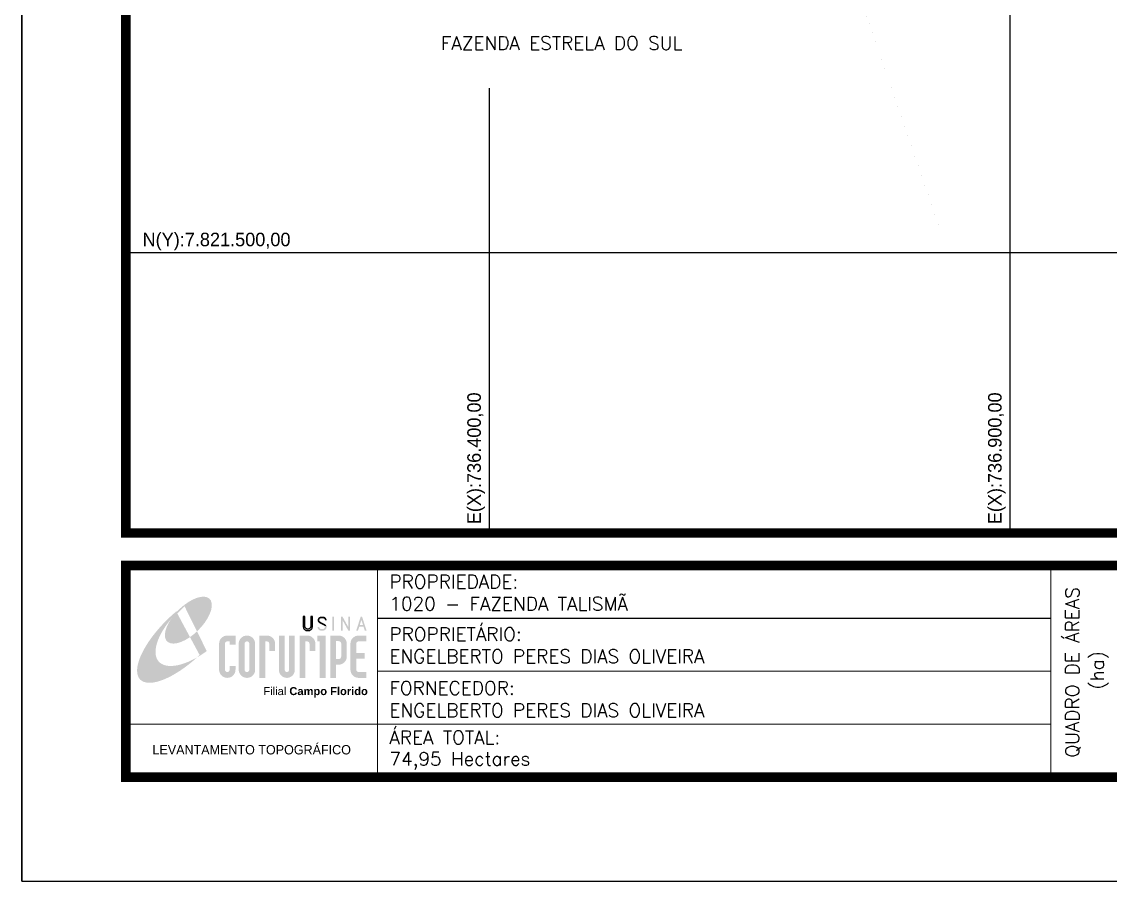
# Model space of a CAD drawing. Extents: x 735951 to 738051, y 7820896 to 7823866.
# Drawn here: x 735951 to 736996, y 7820896 to 7821722 of the extents above; entities that cross this region are included whole.
import ezdxf
from ezdxf.enums import TextEntityAlignment as Align

# ---------------------------------------------------------------- set-up
doc = ezdxf.new("R2010")
doc.units = 0
doc.header["$MEASUREMENT"] = 0
doc.linetypes.add('LIN0', pattern=[0])
for name, color, linetype in [('CERCA', 54, 'CERCA_TopoEVN'), ('MALHA', 8, 'Continuous'), ('MARGEM', 5, 'Continuous'), ('TEXTO CONFRONTANTES', 7, 'Continuous')]:
    doc.layers.add(name, color=color, linetype=linetype)
doc.styles.add('ARIAL', font='arial.ttf')
doc.styles.add('Simplex', font='simplex.shx')
doc.linetypes.add('CERCA_TopoEVN', pattern='A,0.5,-0.2,["X",Standard,S=0.1,R=0,X=-0.1,Y=-0.05],-0.2', length=0.9)

# ---------------------------------------------------------------- blocks, each defined once
blk = doc.blocks.new('A$C78F83FB3')
at = {"layer": 'MARGEM'}
h = blk.add_hatch(color=20, dxfattribs=at)
edge = h.paths.add_edge_path()
edge.add_ellipse((19.49, 23.77), major_axis=(-6.68, -6.67), ratio=0.469426, start_angle=292.7328, end_angle=601.2579)
edge.add_ellipse((22.83, 22.05), major_axis=(12.64, 11.29), ratio=0.457614, start_angle=79.9069, end_angle=107.9139)
edge = h.paths.add_edge_path()
edge.add_ellipse((18.28, 18.7), major_axis=(13.95, 13.59), ratio=0.386848, start_angle=63.9612, end_angle=264.5993)
edge.add_ellipse((22.83, 22.05), major_axis=(12.64, 11.29), ratio=0.457614, start_angle=107.9139, end_angle=245.1182, ccw=False)
edge.add_ellipse((19.49, 23.77), major_axis=(-6.68, -6.67), ratio=0.469426, start_angle=241.2579, end_angle=292.7328, ccw=False)
for color, points in [(20, [(15.46, 26.12), (14.17, 24.81), (14.06, 24.24), (14.39, 23.97), (14.67, 24.54), (19.47, 29.32), (18.48, 28.66), (17.31, 27.78)]), (7, [(58.42, 24.9), (57.9, 24.9), (57.9, 21.73, -0.414214), (57.15, 20.98), (56.84, 20.98, -0.414214), (56.09, 21.73), (56.09, 24.9), (55.57, 24.9), (55.57, 21.73, 0.414214), (56.84, 20.46), (57.15, 20.46, 0.414214), (58.42, 21.73)]), (7, [(61.7, 24.9), (61.23, 24.9, 0.396318), (60.04, 23.78), (60.04, 23.72, 0.151912), (60.39, 22.97), (60.46, 22.92), (62.18, 22), (62.85, 21.83, 0.12407), (62.51, 22.42), (60.75, 23.36, -0.13192), (60.56, 23.77, -0.385578), (61.23, 24.37), (61.7, 24.37, -0.414214), (62.37, 23.7), (62.89, 23.7, 0.414214)]), (7, [(62.37, 23.7), (62.89, 23.7, 0.414214), (61.7, 24.9), (61.23, 24.9, 0.396318), (60.04, 23.78), (60.04, 23.72, 0.151912), (60.39, 22.97), (60.46, 22.92), (62.18, 22), (62.18, 22, -0.131921), (62.37, 21.59, -0.385578), (61.7, 20.98), (61.23, 20.98, -0.414214), (60.56, 21.65), (60.04, 21.65, 0.414214), (61.23, 20.46), (61.7, 20.46, 0.402546), (62.89, 21.61, 0.165292), (62.51, 22.42), (60.75, 23.36, -0.13192), (60.56, 23.77, -0.385578), (61.23, 24.37), (61.7, 24.37, -0.414214)]), (7, [(30.97, 12.46), (29.13, 12.46), (29.13, 8.21, 1), (34.29, 8.21), (34.29, 9.41), (32.45, 9.41), (32.45, 8.21, -1), (30.97, 8.21)])]:
    blk.add_hatch(color=color, dxfattribs=at).paths.add_polyline_path(points)
h = blk.add_hatch(color=7, dxfattribs=at)
h.paths.add_polyline_path([(65.24, 24.9), (64.72, 24.9), (64.72, 20.46), (65.24, 20.46)])
h.paths.add_polyline_path([(67.38, 20.46), (67.9, 20.46), (67.9, 23.74), (69.74, 20.46), (70.23, 20.46), (70.23, 24.9), (69.71, 24.9), (69.71, 21.58), (67.85, 24.9), (67.38, 24.9)])
h.paths.add_polyline_path([(72.17, 20.46), (72.72, 20.46), (73.14, 21.73), (74.49, 21.73), (74.9, 20.46), (75.45, 20.46), (74, 24.9), (73.62, 24.9)])
h.paths.add_polyline_path([(73.81, 23.8), (74.32, 22.25), (73.31, 22.25)], flags=16)
h = blk.add_hatch(color=7, dxfattribs=at)
h.paths.add_polyline_path([(31.71, 18.93, 0.414214), (29.13, 16.35), (29.13, 12.46), (30.97, 12.46), (30.97, 16.35, -0.414214), (31.71, 17.09), (32.45, 17.09), (32.45, 16.02), (34.29, 16.02), (34.29, 18.93)])
h.paths.add_polyline_path([(44.15, 17.09, -0.414214), (44.89, 16.35), (44.89, 14.1), (46.72, 14.1), (46.72, 16.17, 0.433937), (44.15, 18.93), (41.77, 18.93), (41.77, 12.46), (43.61, 12.46), (43.61, 17.09)])
h.paths.add_polyline_path([(43.61, 12.46), (41.77, 12.46), (41.77, 5.62), (43.61, 5.62)])
h.paths.add_polyline_path([(47.92, 12.46), (49.75, 12.46), (49.75, 18.93), (47.92, 18.93)])
h.paths.add_polyline_path([(52.91, 18.93), (51.08, 18.93), (51.08, 12.46), (52.91, 12.46)])
h.paths.add_polyline_path([(51.08, 8.12, -1), (49.75, 8.12), (49.75, 12.46), (47.92, 12.46), (47.92, 8.12, 1), (52.91, 8.12), (52.91, 12.46), (51.08, 12.46)])
h.paths.add_polyline_path([(54.41, 12.46), (56.25, 12.46), (56.25, 17.09), (56.79, 17.09, -0.414214), (57.53, 16.35), (57.53, 14.1), (59.36, 14.1), (59.36, 16.17, 0.433937), (56.79, 18.93), (54.41, 18.93)])
h.paths.add_polyline_path([(56.25, 12.46), (54.41, 12.46), (54.41, 5.62), (56.25, 5.62)])
h.paths.add_polyline_path([(60.73, 12.46), (62.58, 12.46), (62.58, 18.93), (60.02, 18.93), (60.02, 17.08), (60.73, 17.08)])
h.paths.add_polyline_path([(62.58, 12.46), (60.73, 12.46), (60.73, 5.62), (62.58, 5.62)])
h.paths.add_polyline_path([(64.06, 12.46), (65.82, 12.46), (65.82, 17.17), (66.66, 17.17, -0.450417), (67.48, 16.25), (67.48, 12.46), (69.24, 12.46, 0.002307), (69.24, 12.48, 0.005282), (69.23, 12.54, -0.000938), (69.23, 12.53), (69.23, 16.17, 0.433937), (66.66, 18.93), (64.06, 18.93)])
h.paths.add_polyline_path([(64.06, 5.62), (65.82, 5.62), (65.82, 9.77), (66.66, 9.77, 0.426056), (69.24, 12.46), (67.48, 12.46), (67.48, 12.45, -0.450417), (66.66, 11.53), (65.82, 11.53), (65.82, 12.46), (64.06, 12.46)])
h.paths.add_polyline_path([(70.37, 12.46), (74.87, 12.46), (74.87, 13.44), (72.21, 13.44), (72.21, 16.35, -0.414214), (72.95, 17.09), (75.38, 17.09), (75.38, 18.93), (72.95, 18.93, 0.414214), (70.37, 16.35)])
h.paths.add_polyline_path([(72.21, 11.62), (74.87, 11.62), (74.87, 12.46), (70.37, 12.46), (70.37, 8.21, 0.414214), (72.95, 5.62), (75.38, 5.62), (75.38, 7.47), (72.95, 7.47, -0.414214), (72.21, 8.21)])
h = blk.add_hatch(color=7, dxfattribs=at)
h.paths.add_polyline_path([(35.29, 16.35), (35.29, 8.21, 1), (40.46, 8.21, 0.016978), (40.45, 8.38), (40.45, 16.17, 0.433937), (37.88, 18.93), (37.87, 18.93, 0.41391)])
h.paths.add_polyline_path([(38.62, 16.35), (38.62, 8.21, -1), (37.13, 8.21), (37.13, 16.35, -1)], flags=16)
at = {"layer": 'MARGEM', "color": 7}
blk.add_lwpolyline([(58.42, 24.9), (57.9, 24.9), (57.9, 21.73, -0.414214), (57.15, 20.98), (56.84, 20.98, -0.414214), (56.09, 21.73), (56.09, 24.9), (55.57, 24.9), (55.57, 21.73, 0.414214), (56.84, 20.46), (57.15, 20.46, 0.414214), (58.42, 21.73), (58.42, 24.9)], format="xyb", close=True, dxfattribs=at)
at = {"layer": 'MARGEM', "color": 252, "insert": (43.05, 2.72), "char_height": 2.5, "width": 33.0271, "attachment_point": 1, "style": 'ARIAL'}
blk.add_mtext('Filial {\\fArial|b1|i0|c0|p34;Campo Florido}', dxfattribs=at)

msp = doc.modelspace()

# ---------------------------------------------------------------- linework, layer by layer
at = {"layer": 'CERCA', "ltscale": 80, "const_width": 0.01}
for points in [[(736727.8, 7821826.1), (736765.1, 7821718.8), (736782, 7821669.9), (736832.2, 7821524.2)], [(736832.2, 7821524.2), (736782, 7821669.9), (736765.1, 7821718.8), (736727.8, 7821826.1)]]:
    msp.add_lwpolyline(points, dxfattribs=at)
at = {"layer": 'MALHA', "color": 8}
for points in [[(736900, 7821800.4), (736900, 7821606), (736900, 7821231.9)], [(736400, 7821657.6), (736400, 7821606), (736400, 7821231.9)], [(736051.2, 7821500), (737951.2, 7821500)]]:
    msp.add_lwpolyline(points, dxfattribs=at)
at = {"layer": 'MARGEM', "color": 174, "linetype": 'LIN0'}
msp.add_line((735951.2, 7820896), (735951.2, 7823866), dxfattribs=at)
at = {"layer": 'MARGEM', "color": 174, "linetype": 'LIN0', "flags": 128}
msp.add_lwpolyline([(738051.2, 7820896), (738051.2, 7823866), (735951.2, 7823866), (735951.2, 7820896)], close=True, dxfattribs=at)
at = {"layer": 'MARGEM', "color": 174, "linetype": 'LIN0', "const_width": 9.09, "flags": 128}
for points in [[(737951.2, 7821230.4), (737951.2, 7823766), (736051.2, 7823766), (736051.2, 7821230.4)], [(736051.2, 7821199.3), (737951.2, 7821199.3), (737951.2, 7820996), (736051.2, 7820996)]]:
    msp.add_lwpolyline(points, close=True, dxfattribs=at)
at = {"layer": 'MARGEM', "color": 174, "linetype": 'LIN0', "flags": 128}
for points, const_width in [([(736292.8, 7821199.3), (736292.8, 7820996)], 1.01), ([(736292.8, 7821199.3), (736292.8, 7820997.8)], 1), ([(736939.4, 7821199.3), (736939.4, 7820998.5)], 1.01), ([(736292.8, 7821148.5), (736939.4, 7821148.5)], 1.01), ([(736292.8, 7821097.7), (736939.4, 7821097.7)], 1.01), ([(736051.2, 7821046.8), (736939.4, 7821046.8)], 1.01)]:
    msp.add_lwpolyline(points, dxfattribs=dict(at, const_width=const_width))

# ---------------------------------------------------------------- block references
at = {"layer": 'MARGEM', "linetype": 'ByBlock', "xscale": 3.058005429693808, "yscale": 3.058005429693808, "zscale": 3.058005429693808}
msp.add_blockref('A$C78F83FB3', (736051.6, 7821074.1), dxfattribs=at)

# ---------------------------------------------------------------- texts
at = {"layer": 'MALHA'}
msp.add_text('N(Y):7.821.500,00', height=13, dxfattribs=at).set_placement((736067.2, 7821502), align=Align.BOTTOM_LEFT)
for s, p in [('E(X):736.400,00', (736395.9, 7821238.9)), ('E(X):736.900,00', (736895.9, 7821238.9))]:
    msp.add_text(s, height=13, rotation=90, dxfattribs=at).set_placement(p, align=Align.BOTTOM_LEFT)
at = {"layer": 'MARGEM', "color": 7, "linetype": 'Continuous', "lineweight": 9, "style": 'Simplex'}
for s, p in [('PROPRIEDADE:', (736304.2, 7821190.2)), ('PROPRIETÁRIO:', (736304.2, 7821139.8)), ('FORNECEDOR:', (736304.2, 7821088)), ('ÁREA TOTAL:', (736304.2, 7821040.6))]:
    msp.add_text(s, height=13, dxfattribs=at).set_placement(p, align=Align.TOP_LEFT)
at = {"layer": 'MARGEM', "color": 7, "linetype": 'Continuous', "style": 'Simplex'}
for s, p in [('QUADRO DE ÁREAS', (736959.9, 7821096.7)), ('(ha)', (736983.7, 7821098.7))]:
    msp.add_text(s, height=13, rotation=90, dxfattribs=at).set_placement(p, align=Align.MIDDLE_CENTER)
for s, p in [('1020 - FAZENDA TALISMÃ', (736304.2, 7821169)), ('ENGELBERTO PERES DIAS OLIVEIRA', (736304.2, 7821118.6)), ('ENGELBERTO PERES DIAS OLIVEIRA', (736304.2, 7821066.7)), ('74,95 Hectares', (736304.2, 7821020.1))]:
    msp.add_text(s, height=13, dxfattribs=at).set_placement(p, align=Align.TOP_LEFT)
at = {"layer": 'MARGEM', "color": 7, "linetype": 'ByBlock'}
msp.add_text('LEVANTAMENTO TOPOGRÁFICO', height=9, dxfattribs=at).set_placement((736172, 7821022.3), align=Align.MIDDLE_CENTER)
at = {"layer": 'TEXTO CONFRONTANTES', "style": 'Simplex', "width": 1}
msp.add_text('FAZENDA ESTRELA DO SUL', height=13, dxfattribs=at).set_placement((736353.7, 7821694.5))

doc.saveas('drawing.dxf')
